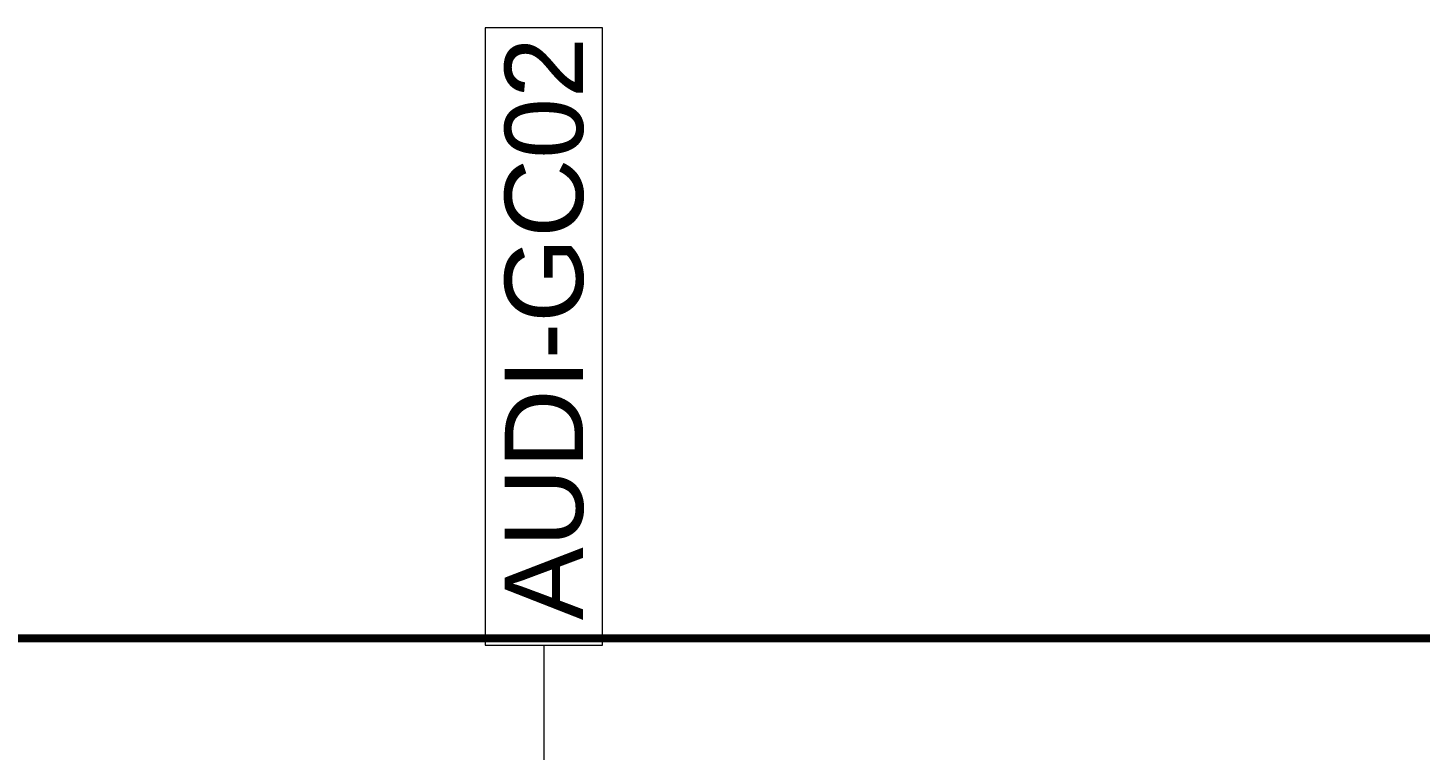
# Model space of a CAD drawing. Extents: x -1299 to 23780, y -3010 to 8106.
# Drawn here: x 3607.7 to 3785.5, y 2867.5 to 2959.9 of the extents above; entities that cross this region are included whole.
import ezdxf
from ezdxf.enums import TextEntityAlignment as Align

# ---------------------------------------------------------------- set-up
doc = ezdxf.new("R2010")
doc.units = 0
doc.header["$LTSCALE"] = 25
doc.header["$MEASUREMENT"] = 0
doc.linetypes.add('HIDDEN2', pattern=[4.7625, 3.175, -1.5875])
doc.layers.get('0').update_dxf_attribs({"color": 9, "lineweight": 9})
doc.layers.add('21', color=9, linetype='Continuous', lineweight=9)
doc.layers.add('22', color=8, linetype='Continuous', lineweight=9)
doc.styles.add('Arial', font='arial.ttf', dxfattribs={"height": 2.5})

# ---------------------------------------------------------------- blocks, each defined once
blk = doc.blocks.new('0_wallno')
blk.add_lwpolyline([(-7.84, 1.5), (7.942, 1.5), (7.942, -1.5), (-7.84, -1.5)], close=True)
blk.add_lwpolyline([(7.942, 0), (16.132, 0)])
at = {"style": 'Arial'}
blk.add_attdef('GENISLIK', text='', height=2, dxfattribs=at).set_placement((8.442, 0), align=Align.BOTTOM_LEFT)
blk.add_attdef('DUVARNO', text='', height=2, dxfattribs=at).set_placement((0, 0), align=Align.MIDDLE_CENTER)
blk.add_attdef('YUKSEKLIK', text='', height=2, dxfattribs=at).set_placement((8.442, -0.5), align=Align.TOP_LEFT)

msp = doc.modelspace()

# ---------------------------------------------------------------- linework, layer by layer
at = {"layer": '21', "linetype": 'HIDDEN2', "ltscale": 0.1, "const_width": 1}
msp.add_lwpolyline([(3271.72, 2881.81), (4011.44, 2881.81), (4011.44, 2723.15), (3271.72, 2723.15)], close=True, dxfattribs=at)

# ---------------------------------------------------------------- block references
at = {"layer": '22'}
ref = msp.add_blockref('0_wallno', (3673.6, 2920.66), dxfattribs=dict(at, xscale=-5, yscale=5, zscale=5, rotation=90))
ref.add_attrib('DUVARNO', 'AUDI-GC02', dxfattribs={"layer": '0', "height": 10, "rotation": 90, "style": 'Arial'}).set_placement((3673.6, 2921.4), align=Align.MIDDLE_CENTER)

doc.saveas('drawing.dxf')
